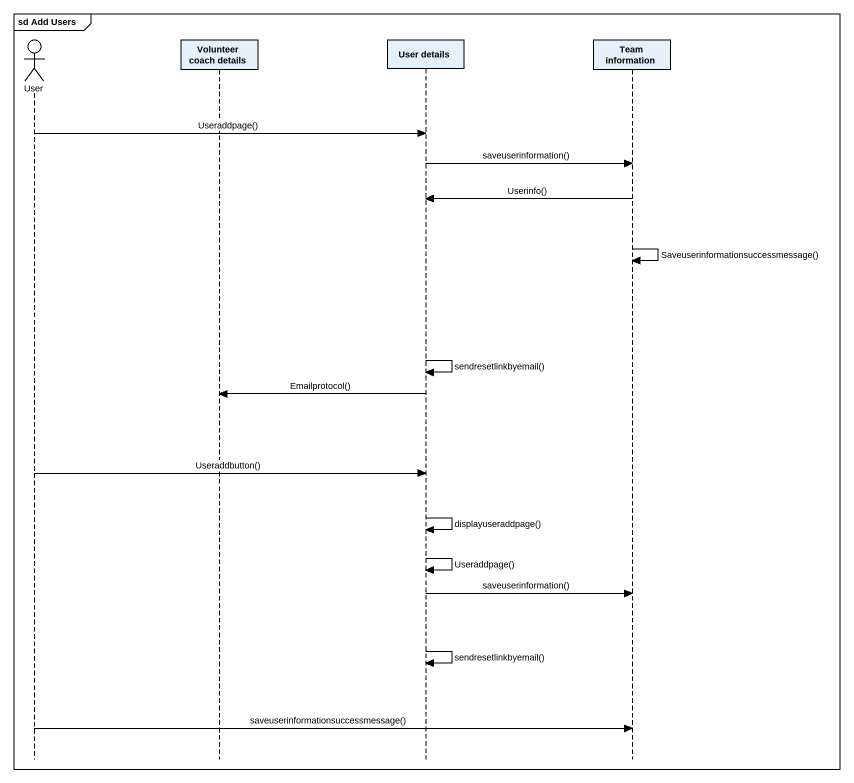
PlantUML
@startuml
mainframe sd Add Users
hide footbox
actor User
participant "Volunteer coach details" as Volunteer_coach_details
participant "User details" as User_details
participant "Team information" as Team_information

User -> User_details : Useraddpage()
User_details -> Team_information : saveuserinformation()
Team_information -> User_details : Userinfo()
Team_information -> Team_information : Saveuserinformationsuccessmessage()
User_details -> User_details : sendresetlinkbyemail()
User_details -> Volunteer_coach_details : Emailprotocol()
User -> User_details : Useraddbutton()
User_details -> User_details : displayuseraddpage()
User_details -> User_details : Useraddpage()
User_details -> Team_information : saveuserinformation()
User_details -> User_details : sendresetlinkbyemail()
User -> Team_information : saveuserinformationsuccessmessage()
@enduml
